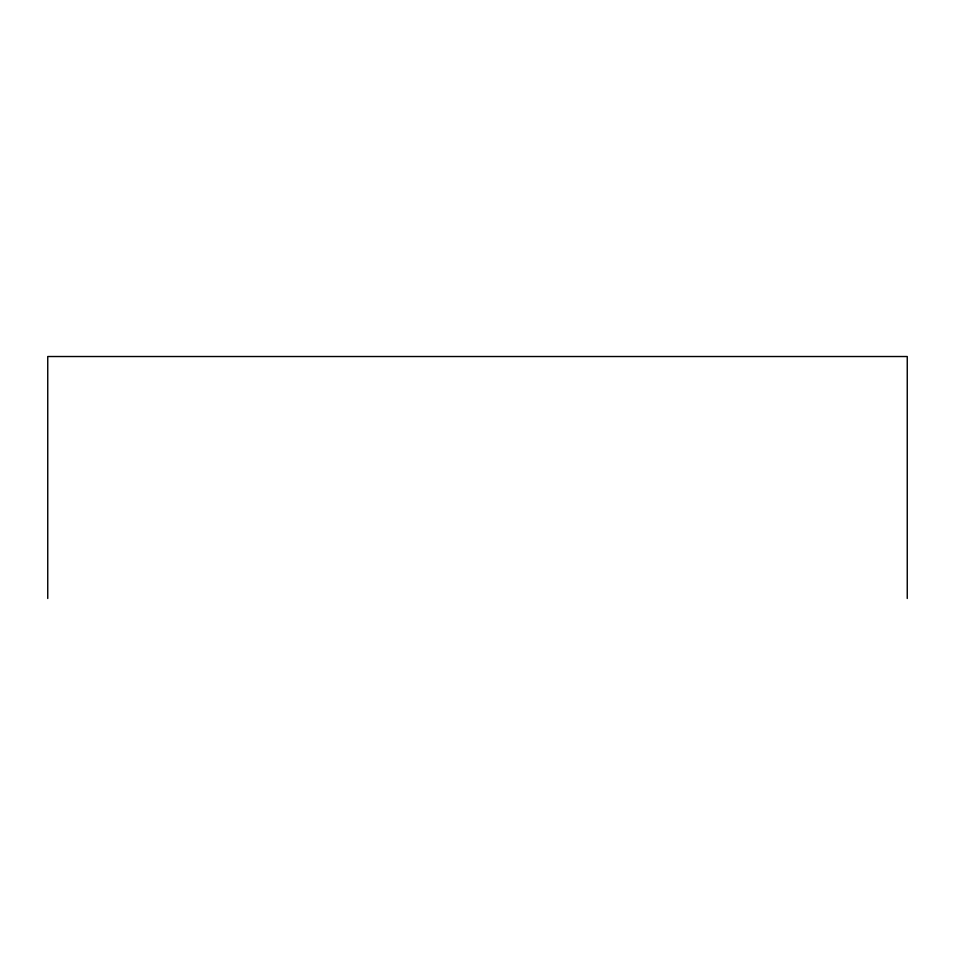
<?xml version="1.0" encoding="UTF-8"?>
<svg xmlns="http://www.w3.org/2000/svg" width="955" height="955" viewBox="0 0 955 955"><rect width="100%" height="100%" fill="white"/><g stroke="black" fill="none" stroke-linecap="round" stroke-linejoin="round"><path stroke-width="1.43" d="M907.25 598.475L907.25 356.525L47.75 356.525L47.75 598.475"/></g></svg>
